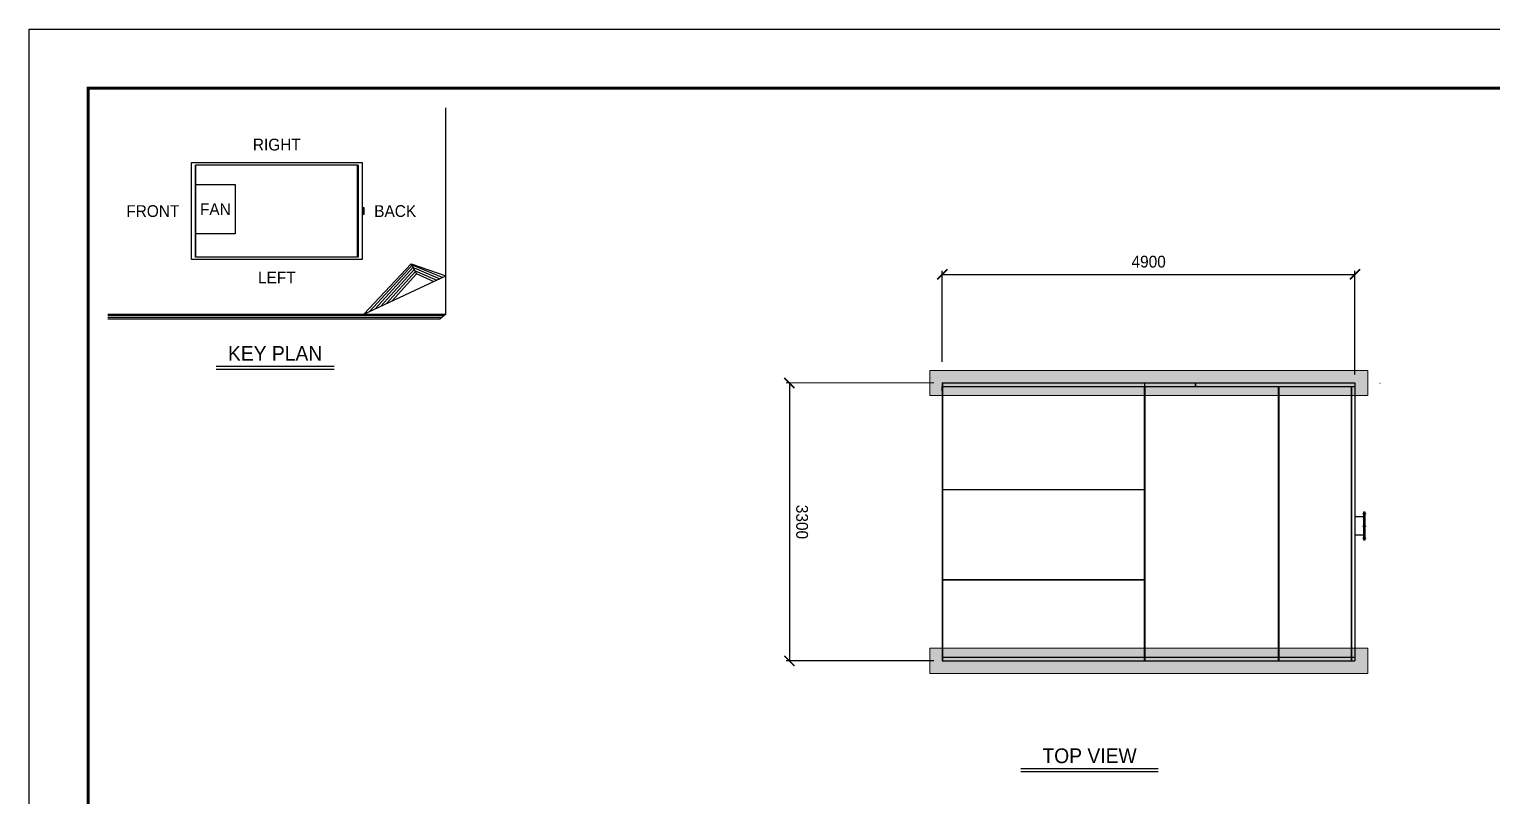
# Model space of a CAD drawing. Header units: millimetres. Extents: x 11380 to 40787, y 6310 to 27105.
# Drawn here: x 11380 to 28758, y 17989 to 27105 of the extents above; entities that cross this region are included whole.
import ezdxf
from ezdxf.enums import TextEntityAlignment as Align

# ---------------------------------------------------------------- set-up
doc = ezdxf.new("R2010")
doc.units = ezdxf.units.MM
doc.linetypes.add('DGN Style 4', pattern=[4.8, 2.4, -1.2, 0, -1.2])
doc.layers.add('L(c)', color=1, linetype='DGN Style 4', lineweight=5)
for name, color, linetype in [('SMS', 220, 'Continuous'), ('SSL', 7, 'Continuous'), ('냉각탑', 4, 'Continuous'), ('냉각탑_box', 1, 'Continuous'), ('냉각탑_dim', 1, 'Continuous'), ('냉각탑_form', 1, 'Continuous'), ('냉각탑_text', 3, 'Continuous')]:
    doc.layers.add(name, color=color, linetype=linetype)
doc.styles.add('HY울릉도L', font='')
doc.styles.add('돋움', font='Dotum.ttf')
doc.styles.get('HY울릉도L').set_extended_font_data('HY울릉도L')
doc.dimstyles.new('성지DIM', dxfattribs={"dimtxt": 3.5, "dimasz": 3, "dimexe": 1, "dimexo": 2.5, "dimgap": 2, "dimtad": 1, "dimdec": 0, "dimzin": 3, "dimdsep": 46, "dimtxsty": 'HY울릉도L', "dimblk": 'ARCHTICK', "dimcen": -2, "dimclrd": 256, "dimclre": 256, "dimclrt": 7, "dimadec": 0, "dimazin": 0, "dimtfac": 1, "dimtdec": 0, "dimtofl": 0, "dimtmove": 0, "dimatfit": 3, "dimfxl": 1, "dimtolj": 1, "dimtzin": 0, "dimlwe": -1, "dimarcsym": 0})

# ---------------------------------------------------------------- blocks, each defined once
blk = doc.blocks.new('냉각탑form')
at = {"layer": 'Defpoints'}
blk.add_lwpolyline([(0, 297.07), (420.1, 297.07), (420.1, 0), (0, 0)], close=True, dxfattribs=at)
at = {"layer": '냉각탑_form', "const_width": 0.5}
blk.add_lwpolyline([(10, 287.07), (10, 10), (410.1, 10), (410.1, 287.07)], close=True, dxfattribs=at)
blk = doc.blocks.new('_ArchTick')
at = {"color": 0, "linetype": 'ByBlock', "const_width": 0.15}
blk.add_lwpolyline([(-0.5, -0.5), (0.5, 0.5)], dxfattribs=at)
blk = doc.blocks.new('*D144')
at = {"layer": 'Defpoints', "color": 0, "transparency": 16777216}
for p in [(27122, 24194), (22222, 23054), (27122, 22904)]:
    blk.add_point(p, dxfattribs=at)
at = {"layer": '냉각탑_dim', "transparency": 16777216}
for p, q in [((22222, 23154), (22222, 24234)), ((27122, 23004), (27122, 24234))]:
    blk.add_line(p, q, dxfattribs=at)
at = {"layer": '냉각탑_dim', "lineweight": -2, "transparency": 16777216}
blk.add_line((22222, 24194), (27122, 24194), dxfattribs=at)
at = {"layer": '냉각탑_dim', "lineweight": -2, "transparency": 16777216, "xscale": 120, "yscale": 120, "zscale": 120, "rotation": 180}
blk.add_blockref('_ArchTick', (22222, 24194), dxfattribs=at)
at = {"layer": '냉각탑_dim', "lineweight": -2, "transparency": 16777216, "xscale": 120, "yscale": 120, "zscale": 120}
blk.add_blockref('_ArchTick', (27122, 24194), dxfattribs=at)
at = {"layer": '냉각탑_dim', "color": 7, "transparency": 16777216, "insert": (24672, 24344), "char_height": 140, "attachment_point": 5, "style": 'HY울릉도L'}
blk.add_mtext('\\A1;4900', dxfattribs=at)
blk = doc.blocks.new('*D154')
at = {"layer": 'Defpoints', "color": 0, "transparency": 16777216}
for p in [(22222, 22904), (20406, 19603), (22222, 19604)]:
    blk.add_point(p, dxfattribs=at)
at = {"layer": '냉각탑_dim', "transparency": 16777216}
for p, q in [((22122, 22904), (20366, 22903)), ((22122, 19604), (20366, 19603))]:
    blk.add_line(p, q, dxfattribs=at)
at = {"layer": '냉각탑_dim', "lineweight": -2, "transparency": 16777216}
blk.add_line((20406, 22903), (20406, 19603), dxfattribs=at)
at = {"layer": '냉각탑_dim', "lineweight": -2, "transparency": 16777216, "xscale": 120, "yscale": 120, "zscale": 120}
for p, rotation in [((20406, 22903), 90.00694494291342), ((20406, 19603), 270.0069449429134)]:
    blk.add_blockref('_ArchTick', p, dxfattribs=dict(at, rotation=rotation))
at = {"layer": '냉각탑_dim', "color": 7, "transparency": 16777216, "insert": (20556, 21253), "char_height": 140, "attachment_point": 5, "rotation": 270.0069, "style": 'HY울릉도L'}
blk.add_mtext('\\A1;3300', dxfattribs=at)
blk = doc.blocks.new('*U73')
for p, q in [((-11, 165), (-11, -165)), ((9, 165), (-11, 165)), ((11, -163), (11, 163)), ((-11, -165), (9, -165))]:
    blk.add_line(p, q)
for centre, start, end in [((9, 163), 0, 90), ((9, -163), 270, 0)]:
    blk.add_arc(centre, 2, start, end)
blk = doc.blocks.new('A$C9ace8947')
at = {"layer": 'L(c)'}
for p, q in [((0, 310), (42, 310)), ((0, 165), (42, 165)), ((0, 20), (42, 20))]:
    blk.add_line(p, q, dxfattribs=at)
blk.add_blockref('*U73', (21, 165))
blk = doc.blocks.new('A$Ce5e1450d')
at = {"layer": 'SSL'}
for p, q in [((100, 274), (0, 274)), ((100, 56), (0, 56))]:
    blk.add_line(p, q, dxfattribs=at)
blk.add_blockref('A$C9ace8947', (90, 0), dxfattribs=at)
blk = doc.blocks.new('4')
at = {"color": 7}
for p, q in [((22222, 22904), (22222, 19604)), ((22224, 22904), (22224, 19604))]:
    blk.add_line(p, q, dxfattribs=at)
for p, q in [((22222, 22904), (22222, 22863)), ((22222, 22812), (22222, 22862)), ((22224, 22862), (22224, 22904)), ((22224, 22904), (24624, 22904)), ((22224, 22904), (24624, 22904)), ((22224, 22862), (24624, 22862)), ((22224, 22860), (23488, 22860)), ((24624, 22904), (27122, 22904)), ((24624, 22860), (27122, 22860)), ((24624, 19604), (24624, 22860)), ((25228, 22904), (26726, 22904)), ((25228, 22862), (25228, 22904)), ((25230, 22862), (27122, 22862)), ((25230, 22860), (26215, 22860)), ((26217, 22860), (27082, 22860)), ((27082, 19604), (27082, 22860)), ((27084, 22860), (27122, 22860)), ((27084, 19604), (27084, 22860)), ((27122, 22904), (27122, 19604)), ((27126, 22860), (27126, 22860)), ((22224, 21490), (22224, 22560)), ((22224, 21640), (24624, 21640)), ((22224, 21639), (24624, 21639)), ((22224, 20419), (22224, 21489)), ((22224, 20569), (24624, 20569)), ((22224, 20567), (24624, 20567)), ((22224, 19604), (22224, 20417)), ((22222, 19696), (22222, 19646)), ((22224, 19647), (23488, 19647)), ((22224, 19604), (22224, 19646)), ((22224, 19646), (24624, 19646)), ((24624, 19648), (27082, 19648)), ((24624, 19646), (25110, 19646)), ((25110, 19646), (27122, 19646)), ((26217, 19648), (27082, 19648)), ((27084, 19648), (27122, 19648)), ((22222, 19604), (24624, 19604)), ((24624, 19604), (25110, 19604)), ((25110, 19604), (27122, 19604))]:
    blk.add_line(p, q)
at = {"lineweight": 5}
for p, q in [((22224, 22904), (22222, 22904)), ((27276, 19754), (22072, 19754))]:
    blk.add_line(p, q, dxfattribs=at)
at = {"ltscale": 500}
blk.add_line((24624, 22904), (24624, 19604), dxfattribs=at)
at = {"color": 7, "lineweight": 35}
for p, q in [((24626, 22860), (24626, 19604)), ((25230, 22904), (25230, 22862)), ((26215, 22860), (26215, 19604)), ((26217, 22860), (26217, 19604))]:
    blk.add_line(p, q, dxfattribs=at)
at = {"layer": 'SMS', "color": 5, "elevation": 0}
blk.add_lwpolyline([(22224, 22874, -0.174757), (22224, 22868, -0.174757)], format="xyb", dxfattribs=at)
at = {"layer": 'SSL'}
blk.add_blockref('A$Ce5e1450d', (27122, 21039), dxfattribs=at)

msp = doc.modelspace()

# ---------------------------------------------------------------- hatches: boundary and pattern name
h = msp.add_hatch()
h.set_pattern_fill('AR-CONC', color=4)
h.set_pattern_definition([(50, (-307979.68, -179229.92), (182.18467, -15.939086), [19.05, -209.55]), (355, (-307979.68, -179229.92), (-35.24342, 191.056845), [15.24, -167.64058]), (100.451445, (-307964.5, -179231.25), (146.94125, 175.11775), [16.19001, -178.090245]), (46.1842, (-307979.68, -179179.12), (271.07904, -42.04233), [28.575, -314.325]), (96.63556, (-307957.1, -179182.62), (237.40413, 247.42612), [24.28502, -267.1356]), (351.18415, (-307979.68, -179179.12), (237.40413, 247.42612), [22.85997, -251.45973]), (21, (-307954.28, -179191.82), (151.61439, -102.2652), [19.05, -209.55]), (326, (-307954.28, -179191.82), (61.80203, 184.18797), [15.24, -167.64]), (71.451445, (-307941.65, -179200.34), (213.41642, 81.92277), [16.19001, -178.08994]), (37.5, (-307979.68, -179229.92), (3.088603, 84.555039), [0, -165.608, 0, -170.18, 0, -168.275]), (7.5, (-307979.68, -179229.92), (66.819663, 100.180575), [0, -97.028, 0, -161.798, 0, -64.135]), (327.5, (-308036.32, -179229.92), (135.590595, -5.728744), [0, -63.5, 0, -198.12, 0, -262.89]), (317.5, (-308061.72, -179229.92), (148.12918, 25.42649), [0, -82.55, 0, -131.572, 0, -186.69])])
edge = h.paths.add_edge_path()
edge.add_line((22072.1, 22753.6), (27275.6, 22753.6))
edge.add_line((27275.6, 22753.6), (27275.8, 23053.6))
edge.add_line((27275.8, 23053.6), (22072.2, 23053.6))
edge.add_line((22072.2, 23053.6), (22072.1, 22753.6))
h = msp.add_hatch()
h.set_pattern_fill('AR-CONC', color=4)
h.set_pattern_definition([(50, (-307979.68, -182529.92), (182.18467, -15.939086), [19.05, -209.55]), (355, (-307979.68, -182529.92), (-35.24342, 191.056845), [15.24, -167.64058]), (100.451445, (-307964.5, -182531.25), (146.94125, 175.11775), [16.19001, -178.090245]), (46.1842, (-307979.68, -182479.12), (271.07904, -42.04233), [28.575, -314.325]), (96.63556, (-307957.1, -182482.62), (237.40413, 247.42612), [24.28502, -267.1356]), (351.18415, (-307979.68, -182479.12), (237.40413, 247.42612), [22.85997, -251.45973]), (21, (-307954.28, -182491.82), (151.61439, -102.2652), [19.05, -209.55]), (326, (-307954.28, -182491.82), (61.80203, 184.18797), [15.24, -167.64]), (71.451445, (-307941.65, -182500.34), (213.41642, 81.92277), [16.19001, -178.08994]), (37.5, (-307979.68, -182529.92), (3.088603, 84.555039), [0, -165.608, 0, -170.18, 0, -168.275]), (7.5, (-307979.68, -182529.92), (66.819663, 100.180575), [0, -97.028, 0, -161.798, 0, -64.135]), (327.5, (-308036.32, -182529.92), (135.590595, -5.728744), [0, -63.5, 0, -198.12, 0, -262.89]), (317.5, (-308061.72, -182529.92), (148.12918, 25.42649), [0, -82.55, 0, -131.572, 0, -186.69])])
edge = h.paths.add_edge_path()
edge.add_line((22072.1, 19453.6), (27275.6, 19453.6))
edge.add_line((27275.6, 19453.6), (27275.8, 19753.6))
edge.add_line((27275.8, 19753.6), (22072.2, 19753.6))
edge.add_line((22072.2, 19753.6), (22072.1, 19453.6))

# ---------------------------------------------------------------- linework, layer by layer
at = {"color": 251, "ltscale": 500}
msp.add_line((27418.5, 22900.6), (27421.7, 22900.6), dxfattribs=at)
at = {"lineweight": 5}
for p, q in [((22072.1, 19753.6), (22072.1, 19453.6)), ((27275.7, 19453.6), (27275.7, 19753.6)), ((22072.1, 19453.6), (27275.7, 19453.6))]:
    msp.add_line(p, q, dxfattribs=at)
msp.add_lwpolyline([(22072.1, 22753.6), (27275.7, 22753.6), (27275.7, 23053.6), (22072.1, 23053.6)], close=True, dxfattribs=at)
at = {"layer": '냉각탑', "ltscale": 30}
for p, q in [((13352.4, 25491.9), (13352.4, 24399.5)), ((13352.4, 24399.5), (13352.4, 25491.9)), ((15287.2, 25491.9), (13352.4, 25491.9)), ((15278, 24399.5), (15278, 25491.9)), ((15287.2, 24399.5), (15287.2, 25491.9)), ((15287.2, 25491.9), (15287.2, 24399.5)), ((15333.3, 24979.1), (15333.3, 24912.2)), ((15287.2, 24399.5), (13352.4, 24399.5))]:
    msp.add_line(p, q, dxfattribs=at)
for points in [[(15333.3, 25521.8), (15333.3, 24369.5), (13305.2, 24369.5), (13305.2, 25521.8)], [(13352.4, 25260.3), (13826.4, 25260.3), (13826.8, 24673.8), (13352.4, 24673.8)], [(15342.1, 24986.4), (15347.9, 24986.4), (15347.9, 24904.9), (15342.1, 24904.9)], [(15347.9, 24986.4), (15353.7, 24986.4), (15353.7, 24904.9), (15347.9, 24904.9)]]:
    msp.add_lwpolyline(points, close=True, dxfattribs=at)
at = {"layer": '냉각탑_box'}
for p, q in [((16325, 23719.7), (16325, 26171.6)), ((15350.8, 23719.7), (15916.2, 24317.4)), ((15350.8, 23719.7), (16325, 24174.9)), ((15418.4, 23751.3), (15932.7, 24310.5)), ((15485.9, 23782.9), (15943.9, 24282.5)), ((15553.5, 23814.5), (15955.2, 24254.5)), ((15621.1, 23846), (15966.4, 24226.6)), ((15688.7, 23877.6), (15977.6, 24198.6)), ((15916.2, 24317.4), (16325, 24174.9)), ((15916.2, 24317.4), (15977.6, 24198.6)), ((15935, 24304.8), (16289.5, 24158.3)), ((15948.5, 24271.1), (16253.9, 24141.7)), ((15962.1, 24237.4), (16218.3, 24125.1)), ((15975.6, 24203.6), (16182.8, 24108.5)), ((12313.5, 23719.7), (16325, 23719.7)), ((12313.5, 23708.1), (16310.9, 23708.1)), ((12313.5, 23686.6), (16284.9, 23686.6)), ((12313.5, 23665.1), (16259, 23665.1)), ((16325, 23719.7), (16259, 23665.1)), ((13599.2, 23103.3), (14999.2, 23103.3)), ((13599.2, 23068.3), (14999.2, 23068.3)), ((23153.5, 18324.4), (24786.8, 18324.4)), ((23153.5, 18289.4), (24786.8, 18289.4))]:
    msp.add_line(p, q, dxfattribs=at)

# ---------------------------------------------------------------- block references
msp.add_blockref('4', (0, 0))
at = {"layer": '냉각탑_form', "xscale": 70.00000000000001, "yscale": 70.00000000000001, "zscale": 70.00000000000001}
msp.add_blockref('냉각탑form', (11380, 6310), dxfattribs=at)

# ---------------------------------------------------------------- texts
at = {"layer": '냉각탑_text', "style": '돋움'}
for s, height, p in [('RIGHT', 140, (14319.8, 25735.4)), ('FAN', 140, (13589.6, 24967)), ('FRONT', 140, (12847.1, 24945.7)), ('BACK', 140, (15725.3, 24945.7)), ('LEFT', 140, (14319.8, 24156.6)), ('KEY PLAN', 175, (14299.2, 23254.9)), ('TOP VIEW', 175, (23970.2, 18476))]:
    msp.add_text(s, height=height, dxfattribs=at).set_placement(p, align=Align.MIDDLE_CENTER)

# ---------------------------------------------------------------- dimensions: what is measured, and where the dimension line sits
at = {"layer": '냉각탑_dim'}
dim = msp.add_linear_dim(base=(27121.7, 24194.1), p1=(22222.1, 23053.6), p2=(27121.7, 22903.6), dimstyle='성지DIM', override={"dimscale": 40}, dxfattribs=at)
dim.commit()
dim.dimension.update_dxf_attribs({"geometry": '*D144', "text_midpoint": (24671.9, 24344.1)})
dim = msp.add_aligned_dim(p1=(22221.7, 22903.6), p2=(22222.1, 19603.6), distance=-1815.7, dimstyle='성지DIM', override={"dimscale": 40}, dxfattribs=at)
dim.commit()
dim.dimension.update_dxf_attribs({"geometry": '*D154', "text_midpoint": (20556.2, 21253.4)})

doc.saveas('drawing.dxf')
